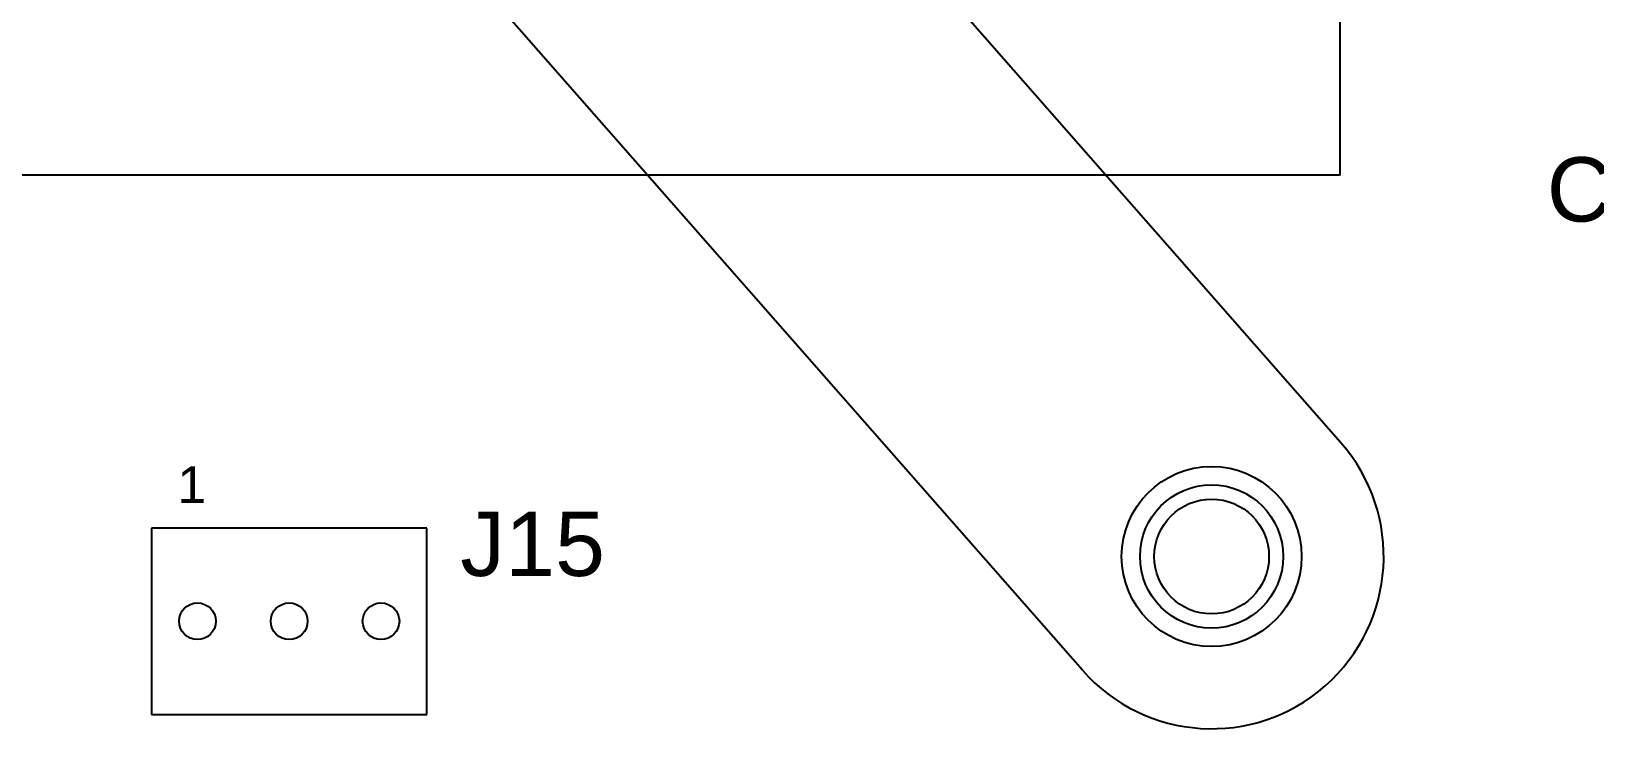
# Model space of a CAD drawing. Header units: inches. Extents: x -1 to 66.5, y -11.9 to 25.2.
# Drawn here: x 38.74 to 40.443, y -7.332 to -6.573 of the extents above; entities that cross this region are included whole.
import ezdxf

# ---------------------------------------------------------------- set-up
doc = ezdxf.new("R2010")
doc.units = ezdxf.units.IN
doc.header["$MEASUREMENT"] = 0
for name, color, linetype in [('45-1523-1', 80, 'Continuous'), ('Clamp', 30, 'Continuous'), ('Panel', 1, 'Continuous'), ('Solenoid', 6, 'Continuous'), ('Text', 50, 'Continuous')]:
    doc.layers.add(name, color=color, linetype=linetype)
doc.styles.get("Standard").update_dxf_attribs({"font": 'arial.ttf'})

msp = doc.modelspace()

# ---------------------------------------------------------------- linework, layer by layer
at = {"layer": '45-1523-1'}
for p, q in [((39.1707, -7.114), (38.8707, -7.114)), ((38.8707, -7.114), (38.8707, -7.317)), ((39.1707, -7.317), (39.1707, -7.114)), ((38.8707, -7.317), (39.1707, -7.317))]:
    msp.add_line(p, q, dxfattribs=at)
for centre, radius in [((40.0257, -7.145), 0.078), ((38.9207, -7.2155), 0.02), ((39.0207, -7.2155), 0.02), ((39.1207, -7.2155), 0.02)]:
    msp.add_circle(centre, radius, dxfattribs=at)
at = {"layer": 'Clamp'}
for p, q in [((39.8849, -7.2688), (39.1209, -6.3998)), ((40.1665, -7.0212), (39.6118, -6.3902))]:
    msp.add_line(p, q, dxfattribs=at)
msp.add_circle((40.0257, -7.145), 0.098, dxfattribs=at)
msp.add_arc((40.0257, -7.145), 0.1875, 221.321, 41.321, dxfattribs=at)
at = {"layer": 'Panel'}
msp.add_circle((40.0257, -7.145), 0.0625, dxfattribs=at)
at = {"layer": 'Solenoid'}
for q in [(40.1657, -6.23), (37.1457, -6.73)]:
    msp.add_line((40.1657, -6.73), q, dxfattribs=at)

# ---------------------------------------------------------------- texts
at = {"layer": 'Text'}
for s, height, p in [('CR18', 0.07, (40.3909, -6.7803)), ('1', 0.04, (38.899, -7.0868)), ('J15', 0.07, (39.2071, -7.1662))]:
    msp.add_text(s, height=height, dxfattribs=at).set_placement(p)

doc.saveas('drawing.dxf')
